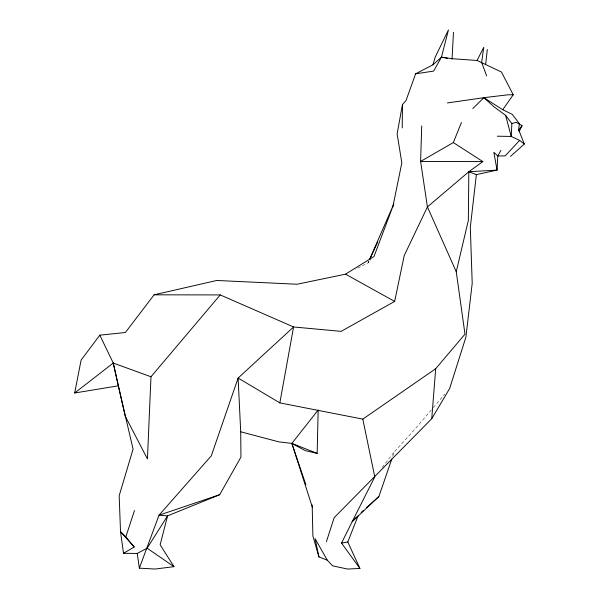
<?xml version="1.0" encoding="UTF-8"?>
<svg xmlns="http://www.w3.org/2000/svg" width="599" height="599" viewBox="0 0 599 599"><rect width="100%" height="100%" fill="white"/><g stroke="black" fill="none" stroke-linecap="round" stroke-linejoin="round"><path stroke-width="0.45" stroke-dasharray="3 2.25" d="M392.734 456.341L394.239 451.975L414.583 429.55L432.725 408.308M368.864 261.171L368.115 262.879L355.566 269.146M368.887 261.186L368.115 262.879L371.043 259.704M382.229 467.355L394.239 451.975M433.324 407.597L444.817 394.149"/><path stroke-width="0.9" d="M402.236 127.901L402.461 104.533L406.025 100.535L415.609 73.812L432.957 64.797L441.448 57.182L448.434 29.95L435.166 57.197L432.957 64.797M500.884 150.386L497.814 155.972L497.058 170.094L468.822 171.733L468.343 220.454L456.251 271.759L464.989 334.145L435.683 368.729L362.807 419.113L279.838 402.895L238.125 378.044L211.297 455.824L159.027 515.192L139.35 568.151L155.036 569.05L173.987 566.669L160.158 544.798L167.555 515.866L219.683 494.707L240.948 457.089L240.701 431.789L238.125 378.044L293.592 326.972L341.145 331.352L394.644 301.409L404.235 255.541L427.416 206.925L468.822 171.733L482.861 161.595L453.323 142.562L420.603 161.445L427.416 206.925L456.251 271.759M240.701 431.789L279.044 441.912L291.87 443.395L305.318 450.643L317.163 453.383L318.159 410.016L291.87 443.395L312.543 507.787M421.718 125.97L420.603 161.445L482.861 161.595M279.838 402.895L293.592 326.972L220.23 294.918L150.978 376.764L147.436 458.969L125.221 416.148L113.263 363.054L99.801 335.17L125.378 332.505L154.093 294.82L216.733 280.474L297.082 284.233L345.526 274.162L373.971 256.522L393.828 203.892L369.605 259.457M447.416 102.946L483.865 97.667L493.883 106.734L505.593 115.315L511.853 123.559L511.224 136.437L519.618 140.383L524.32 144.06L510.483 156.399M452.043 59.181L453.465 32.339M326.44 541.563L334.182 517.633L431.752 418.694L435.683 368.729M472.806 108.606L483.865 97.667L502.733 109.737L513.231 94.754L501.468 72.037L485.647 64.527L487.301 49.455M519.618 140.383L505.167 155.897L497.814 155.972L493.838 152.273L497.058 170.094L476.37 174.638L470.305 227.268L472.207 283.312L465.902 337.14L449.654 388.481L431.752 418.694M524.32 144.06L519.273 131.301L518.412 130.432L519.46 123.783L512.325 114.379L502.733 109.737M402.461 104.533L397.122 133.869L401.832 162.876L392.847 206.782M219.683 494.707L159.027 515.192L167.555 515.866L147.114 548.205L137.238 553.431L123.506 553.311L120.519 531.747L119.171 495.71L133.075 449.168L118.31 385.823L74.68 392.989L81.09 360.134L99.801 335.17M123.506 553.311L134.198 546.999L125.85 536.839L134.476 510.543M327.286 560.185L318.938 556.92L315.059 538.606L327.286 560.185L332.58 565.83L347.54 569.05L359.917 568.444L341.535 543.091L352.13 521.759L378.882 496.526L391.828 458.961M359.917 568.444L347.809 541.968L358.105 515.754M453.323 142.562L461.44 122.525M369.665 259.494L377.782 241.734M519.273 131.301L522.051 125.655L516.226 122.346L511.853 123.559M352.13 521.759L374.794 476.871L362.807 419.113M415.609 73.812L433.616 71.101L441.448 57.182L452.574 58.732L477.066 60.469L483.745 47.343L481.663 62.356L486.643 75.893M518.412 130.432L522.051 125.655M354.016 519.707L356.547 516.967M361.167 512.459L363.211 510.625M366.618 507.555L378.882 496.526M74.68 392.989L113.263 363.054L150.978 376.764M341.535 543.091L347.809 541.968M483.865 97.667L507.967 94.807L513.231 94.754M154.093 294.82L220.23 294.918M497.32 136.205L511.224 136.437L505.593 115.315M441.448 57.182L447.625 58.35M468.822 171.733L476.37 174.638M317.163 453.383L291.87 443.395L305.872 484.741M477.066 60.469L485.647 64.527M345.526 274.162L394.644 301.409M147.114 548.205L173.987 566.669M125.85 536.839L120.519 531.747L134.198 546.999M318.938 556.92L312.895 536.015L312.169 505.039M113.263 363.054L118.31 385.823M137.238 553.431L139.35 568.151"/></g></svg>
